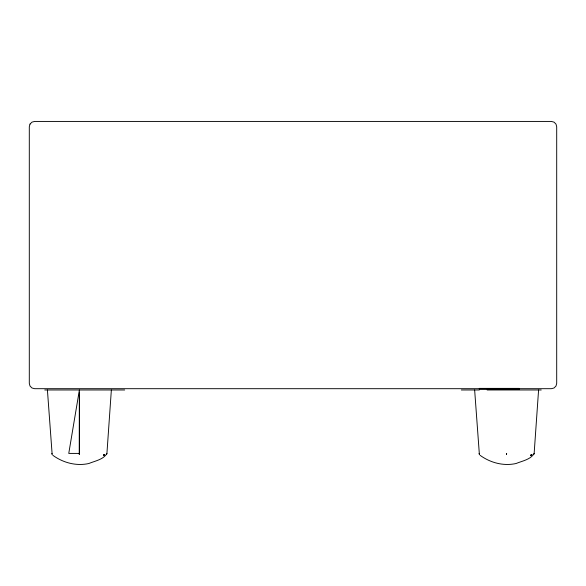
<?xml version="1.0" encoding="UTF-8"?>
<svg xmlns="http://www.w3.org/2000/svg" width="586" height="586" viewBox="0 0 586 586"><rect width="100%" height="100%" fill="white"/><g stroke="black" fill="none" stroke-linecap="round" stroke-linejoin="round"><path stroke-width="0.88" d="M79.381 453.41L79.388 389.976L68.767 453.41L79.3 453.41L79.3 454.465L79.388 392.693M52.85 455.307C63.156 462.801 76.283 466.302 88.852 463.511C94.822 461.014 103.649 459.527 106.923 453.41L111.355 389.976M480.081 455.307C490.387 462.801 503.506 466.302 516.083 463.511C522.045 461.014 530.879 459.527 534.146 453.41L538.585 389.976M106.623 454.465L106.923 453.41M533.846 454.465L534.146 453.41M103.869 455.307L104.513 454.465L103.532 455.307M531.099 455.307L531.744 454.465L530.762 455.307M44.756 389.976L124.679 389.976M461.321 389.976L479.333 389.976M487.142 389.976L541.244 389.976M51.854 453.41L52.154 454.465L47.415 389.976M479.077 453.41L479.377 454.465L474.645 389.976M506.612 453.41L506.524 454.465L506.612 453.41M30.011 124.093L29.3 126.759L29.3 383.369L30.011 386.035L31.966 387.983L34.625 388.694L551.375 388.694L554.034 387.983L555.989 386.035L556.7 383.369L556.7 126.759L555.989 124.093L554.034 122.144L551.375 121.427L34.625 121.427L31.966 122.144L30.011 124.093M104.579 454.465L103.51 455.307L104.579 454.465M531.81 454.465L530.74 455.307L531.81 454.465M519.299 388.386L479.333 388.386L479.333 389.287L519.299 389.287L519.299 388.386"/></g></svg>
